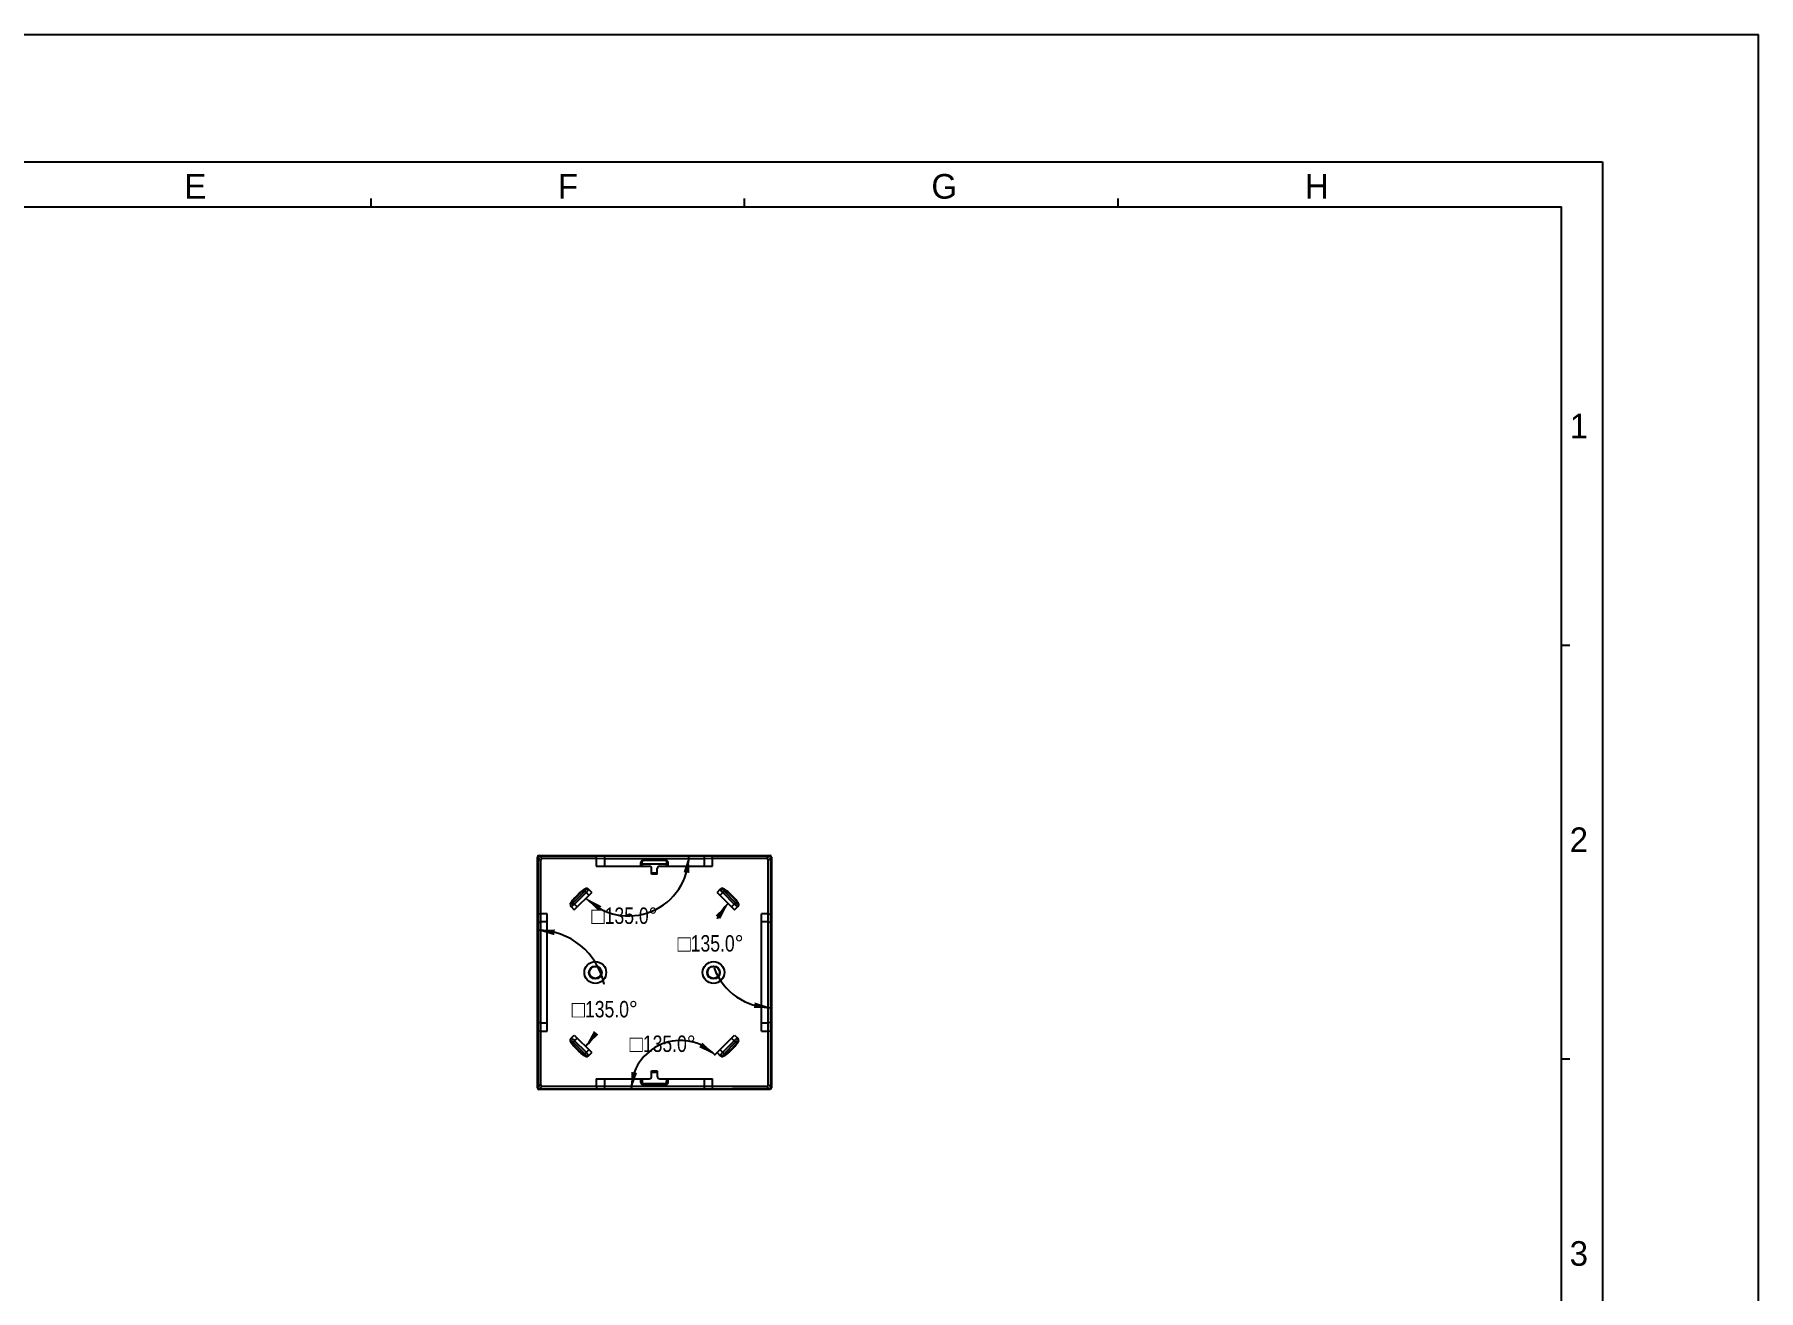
# Model space of a CAD drawing. Header units: millimetres. Extents: x 0 to 420, y 0 to 297.
# Drawn here: x 210 to 420, y 144 to 297 of the extents above; entities that cross this region are included whole.
import ezdxf

# ---------------------------------------------------------------- set-up
doc = ezdxf.new("R2010")
doc.units = ezdxf.units.MM
doc.header["$LTSCALE"] = 23.1
doc.layers.get('0').update_dxf_attribs({"linetype": 'CONTINUOUS'})
doc.layers.add('FEATURE', color=7, linetype='CONTINUOUS')
doc.styles.get("Standard").update_dxf_attribs({"font": 'txt', "width": 0.8})
doc.styles.add('TEXTSTYLE_2', font='txt')
doc.styles.add('TEXTSTYLE_3', font='symbol_asme.ttf')
doc.dimstyles.new('DIMSTYLE_2', dxfattribs={"dimtxt": 2, "dimasz": 2.1, "dimexe": 2, "dimexo": 1, "dimgap": 1, "dimtad": 0, "dimtih": 1, "dimtoh": 1, "dimdec": 1, "dimzin": 0, "dimdsep": 46, "dimtxsty": 'STANDARD', "dimblk": '_FILLED', "dimblk1": '_FILLED', "dimblk2": '_FILLED', "dimcen": 0.09, "dimazin": 0, "dimtp": 0.5, "dimtm": 0.5, "dimtfac": 1, "dimtdec": 1, "dimtofl": 0, "dimtmove": 0, "dimatfit": 3, "dimldrblk": '_FILLED', "dimfxl": 1, "dimtolj": 1, "dimtzin": 0, "dimarcsym": 0})

# ---------------------------------------------------------------- blocks, each defined once
blk = doc.blocks.new('*D8')
at = {"color": 7, "linetype": 'CONTINUOUS'}
blk.add_arc((282.37, 196.98), 7.35, -135, 0, dxfattribs=at)
for points in [[(289.77, 194.85), (289.72, 196.98), (289.07, 194.95)], [(279.06, 190.81), (277.17, 191.79), (278.65, 190.25)]]:
    blk.add_solid(points, dxfattribs=at)
at = {"color": 7, "linetype": 'CONTINUOUS', "insert": (281.86, 190.65), "char_height": 2, "width": 17.2747, "attachment_point": 2, "line_spacing_factor": 0.9, "style": 'TEXTSTYLE_3'}
blk.add_mtext('□\\ftxt;{\\W0.8;135.0}\\fSymbol_ASME;°', dxfattribs=at)
blk = doc.blocks.new('_FILLED')
at = {"color": 0, "linetype": 'BYBLOCK'}
blk.add_solid([(0, 0), (-1, 0.17), (-1, -0.17)], dxfattribs=at)
blk = doc.blocks.new('*D9')
at = {"color": 7, "linetype": 'CONTINUOUS'}
for start, end in [(135, 152.7961), (200.474, 270)]:
    blk.add_arc((299.76, 185.88), 7.44, start, end, dxfattribs=at)
for points in [[(293.53, 189.25), (294.51, 191.14), (292.97, 189.67)], [(297.64, 178.39), (299.76, 178.44), (297.73, 179.08)]]:
    blk.add_solid(points, dxfattribs=at)
at = {"color": 7, "linetype": 'CONTINUOUS', "insert": (292.34, 187.28), "char_height": 2, "width": 17.2747, "attachment_point": 2, "line_spacing_factor": 0.9, "style": 'TEXTSTYLE_3'}
blk.add_mtext('□\\ftxt;{\\W0.8;135.0}\\fSymbol_ASME;°', dxfattribs=at)
blk = doc.blocks.new('*D10')
at = {"color": 7, "linetype": 'CONTINUOUS'}
for start, end in [(11.653, 90), (315, 328.5957)]:
    blk.add_arc((271.26, 179.59), 8.3, start, end, dxfattribs=at)
for points in [[(273.39, 187.97), (271.26, 187.89), (273.3, 187.27)], [(278.14, 175.6), (277.13, 173.72), (278.69, 175.17)]]:
    blk.add_solid(points, dxfattribs=at)
at = {"color": 7, "linetype": 'CONTINUOUS', "insert": (279.46, 179.26), "char_height": 2, "width": 17.2747, "attachment_point": 2, "line_spacing_factor": 0.9, "style": 'TEXTSTYLE_3'}
blk.add_mtext('□\\ftxt;{\\W0.8;135.0}\\fSymbol_ASME;°', dxfattribs=at)
blk = doc.blocks.new('*D11')
at = {"color": 7, "linetype": 'CONTINUOUS'}
blk.add_line((294.29, 174.12), (292.8, 172.62), dxfattribs=at)
blk.add_arc((288.66, 168.48), 5.97, 45, 180, dxfattribs=at)
for points in [[(290.96, 173.62), (292.88, 172.7), (291.36, 174.19)], [(282.72, 170.61), (282.69, 168.48), (283.4, 170.49)]]:
    blk.add_solid(points, dxfattribs=at)
at = {"color": 7, "linetype": 'CONTINUOUS', "insert": (286.51, 175.05), "char_height": 2, "width": 17.2747, "attachment_point": 2, "line_spacing_factor": 0.9, "style": 'TEXTSTYLE_3'}
blk.add_mtext('□\\ftxt;{\\W0.8;135.0}\\fSymbol_ASME;°', dxfattribs=at)

msp = doc.modelspace()

# ---------------------------------------------------------------- linework, layer by layer
at = {"color": 7, "linetype": 'CONTINUOUS'}
for p, q in [((0, 297), (420, 297)), ((420, 0), (420, 297)), ((19, 281.5), (401, 281.5)), ((401, 281.5), (401, 15.5)), ((23.5, 276), (396, 276)), ((251, 276), (251, 277)), ((296.5, 276), (296.5, 277)), ((342, 276), (342, 277)), ((396, 21), (396, 276)), ((396, 222.6), (397, 222.6)), ((396, 172.2), (397, 172.2))]:
    msp.add_line(p, q, dxfattribs=at)
at = {"layer": 'FEATURE', "color": 7, "linetype": 'CONTINUOUS'}
for p, q in [((271.264, 168.682), (271.264, 196.784)), ((271.314, 168.733), (271.314, 196.733)), ((271.323, 196.724), (271.323, 192.233)), ((271.341, 196.696), (271.341, 189.838)), ((271.646, 196.391), (271.341, 196.696)), ((271.464, 196.983), (299.565, 196.983)), ((271.514, 196.933), (299.514, 196.933)), ((271.523, 196.924), (276.014, 196.924)), ((271.856, 196.601), (271.551, 196.907)), ((278.479, 196.907), (271.551, 196.907)), ((271.646, 196.391), (271.646, 189.883)), ((278.434, 196.601), (271.856, 196.601)), ((276.014, 196.91), (276.014, 196.924)), ((278.434, 196.601), (278.479, 196.907)), ((278.434, 196.601), (278.434, 195.683)), ((279.434, 196.596), (278.434, 196.601)), ((278.434, 195.683), (284.864, 195.683)), ((279.479, 196.901), (278.479, 196.907)), ((279.434, 196.596), (279.479, 196.901)), ((279.434, 196.596), (279.434, 195.683)), ((291.594, 196.596), (279.434, 196.596)), ((291.55, 196.901), (279.479, 196.901)), ((283.862, 195.683), (283.862, 196.136)), ((284.01, 195.988), (283.862, 196.136)), ((284.01, 195.987), (284.01, 195.683)), ((284.01, 195.987), (287.019, 195.987)), ((284.222, 196.374), (284.16, 196.435)), ((284.16, 196.435), (286.868, 196.435)), ((286.807, 196.374), (284.222, 196.374)), ((285.164, 194.704), (285.164, 195.383)), ((285.864, 194.704), (285.864, 195.383)), ((286.164, 195.683), (292.594, 195.683)), ((286.868, 196.435), (286.807, 196.374)), ((287.167, 196.136), (287.019, 195.988)), ((287.019, 195.683), (287.019, 195.987)), ((287.167, 196.136), (287.167, 195.683)), ((292.55, 196.907), (291.55, 196.901)), ((291.55, 196.901), (291.594, 196.596)), ((292.594, 196.601), (291.594, 196.596)), ((291.594, 195.683), (291.594, 196.596)), ((292.594, 196.601), (292.55, 196.907)), ((299.478, 196.907), (292.55, 196.907)), ((292.594, 195.683), (292.594, 196.601)), ((299.173, 196.601), (292.594, 196.601)), ((295.014, 196.924), (295.014, 196.91)), ((299.506, 196.924), (295.014, 196.924)), ((299.173, 196.601), (299.478, 196.907)), ((299.383, 196.391), (299.688, 196.696)), ((299.383, 189.883), (299.383, 196.391)), ((299.688, 189.838), (299.688, 196.696)), ((299.706, 196.724), (299.706, 192.233)), ((299.714, 196.733), (299.714, 168.733)), ((299.764, 196.784), (299.764, 168.682)), ((285.164, 194.879), (285.864, 194.879)), ((285.864, 194.704), (285.164, 194.704)), ((271.323, 192.233), (271.337, 192.233)), ((275.277, 191.067), (275.3, 191.107)), ((275.351, 191.067), (275.402, 191.158)), ((275.622, 191.211), (277.036, 192.625)), ((275.622, 191.211), (276.11, 190.723)), ((275.756, 190.37), (277.878, 192.491)), ((275.788, 191.045), (277.202, 192.46)), ((275.933, 191.961), (276.287, 192.314)), ((275.933, 191.961), (275.98, 191.914)), ((275.98, 191.914), (276.333, 192.268)), ((276.287, 192.314), (276.333, 192.268)), ((277.036, 192.625), (277.524, 192.137)), ((277.089, 192.845), (277.18, 192.897)), ((277.18, 192.97), (277.14, 192.948)), ((277.18, 192.97), (277.28, 192.977)), ((277.453, 192.915), (277.878, 192.491)), ((293.151, 192.491), (293.575, 192.915)), ((293.151, 192.491), (295.272, 190.37)), ((293.993, 192.625), (293.505, 192.137)), ((293.748, 192.922), (293.848, 192.897)), ((293.849, 192.97), (293.749, 192.977)), ((293.827, 192.46), (295.241, 191.045)), ((293.848, 192.897), (293.94, 192.845)), ((293.849, 192.97), (293.879, 192.961)), ((293.849, 192.97), (293.889, 192.948)), ((293.993, 192.625), (295.407, 191.211)), ((294.742, 192.314), (294.696, 192.268)), ((294.696, 192.268), (295.049, 191.914)), ((294.742, 192.314), (295.096, 191.961)), ((294.919, 190.723), (295.407, 191.211)), ((295.096, 191.961), (295.049, 191.914)), ((295.627, 191.158), (295.678, 191.067)), ((295.751, 191.067), (295.729, 191.107)), ((299.692, 192.233), (299.706, 192.233)), ((271.646, 189.883), (271.341, 189.838)), ((271.341, 189.838), (271.346, 188.838)), ((271.646, 189.883), (271.651, 188.883)), ((272.464, 189.883), (271.646, 189.883)), ((272.464, 175.583), (272.464, 189.883)), ((275.277, 191.067), (275.271, 190.967)), ((275.277, 191.067), (275.286, 191.098)), ((275.325, 190.967), (275.351, 191.067)), ((275.332, 190.794), (275.756, 190.37)), ((295.272, 190.37), (295.697, 190.794)), ((295.751, 191.067), (295.758, 190.967)), ((299.383, 189.883), (298.564, 189.883)), ((298.564, 175.583), (298.564, 189.883)), ((299.378, 188.883), (299.383, 189.883)), ((299.383, 189.883), (299.688, 189.838)), ((299.683, 188.838), (299.688, 189.838)), ((271.346, 188.838), (271.651, 188.883)), ((271.346, 188.838), (271.346, 176.628)), ((271.651, 188.883), (271.651, 176.583)), ((272.464, 188.883), (271.651, 188.883)), ((299.378, 188.883), (298.564, 188.883)), ((299.378, 188.883), (299.683, 188.838)), ((299.378, 176.583), (299.378, 188.883)), ((299.683, 176.628), (299.683, 188.838)), ((271.346, 176.628), (271.341, 175.628)), ((271.651, 176.583), (271.346, 176.628)), ((271.651, 176.583), (271.646, 175.583)), ((271.651, 176.583), (272.464, 176.583)), ((298.564, 176.583), (299.378, 176.583)), ((299.683, 176.628), (299.378, 176.583)), ((299.383, 175.583), (299.378, 176.583)), ((299.688, 175.628), (299.683, 176.628)), ((271.341, 175.628), (271.341, 168.769)), ((271.646, 175.583), (271.341, 175.628)), ((271.646, 175.583), (271.646, 169.074)), ((271.646, 175.583), (272.464, 175.583)), ((275.277, 174.398), (275.271, 174.499)), ((275.277, 174.398), (275.3, 174.358)), ((275.332, 174.672), (275.756, 175.096)), ((275.402, 174.308), (275.351, 174.399)), ((275.622, 174.255), (276.11, 174.742)), ((275.756, 175.096), (277.878, 172.975)), ((277.202, 173.006), (275.788, 174.42)), ((293.151, 172.975), (295.272, 175.096)), ((295.241, 174.42), (293.827, 173.006)), ((295.407, 174.255), (294.919, 174.742)), ((295.272, 175.096), (295.697, 174.672)), ((295.678, 174.399), (295.627, 174.308)), ((295.703, 174.499), (295.678, 174.399)), ((295.751, 174.398), (295.729, 174.359)), ((295.751, 174.398), (295.743, 174.368)), ((295.751, 174.398), (295.758, 174.499)), ((298.564, 175.583), (299.383, 175.583)), ((299.383, 175.583), (299.688, 175.628)), ((299.383, 169.074), (299.383, 175.583)), ((299.688, 168.769), (299.688, 175.628)), ((271.323, 173.233), (271.323, 168.742)), ((271.337, 173.233), (271.323, 173.233)), ((277.036, 172.84), (275.622, 174.255)), ((275.933, 173.505), (275.98, 173.552)), ((276.287, 173.152), (275.933, 173.505)), ((276.333, 173.198), (275.98, 173.552)), ((276.287, 173.152), (276.333, 173.198)), ((277.036, 172.84), (277.524, 173.328)), ((277.18, 172.569), (277.089, 172.621)), ((277.18, 172.496), (277.14, 172.518)), ((277.18, 172.496), (277.149, 172.505)), ((277.28, 172.544), (277.18, 172.569)), ((277.18, 172.496), (277.28, 172.489)), ((277.453, 172.55), (277.878, 172.975)), ((293.151, 172.975), (293.575, 172.55)), ((293.505, 173.328), (293.993, 172.84)), ((293.849, 172.496), (293.749, 172.489)), ((293.94, 172.621), (293.848, 172.569)), ((293.849, 172.496), (293.889, 172.518)), ((295.407, 174.255), (293.993, 172.84)), ((295.049, 173.552), (294.696, 173.198)), ((294.742, 173.152), (294.696, 173.198)), ((295.096, 173.505), (294.742, 173.152)), ((295.096, 173.505), (295.049, 173.552)), ((299.706, 173.233), (299.692, 173.233)), ((299.706, 168.742), (299.706, 173.233)), ((285.164, 170.762), (285.864, 170.762)), ((285.164, 170.083), (285.164, 170.762)), ((285.164, 170.587), (285.864, 170.587)), ((285.864, 170.762), (285.864, 170.083)), ((271.646, 169.074), (271.341, 168.769)), ((299.565, 168.483), (271.464, 168.483)), ((299.514, 168.533), (271.514, 168.533)), ((271.523, 168.542), (276.014, 168.542)), ((271.856, 168.864), (271.551, 168.559)), ((271.551, 168.559), (278.479, 168.559)), ((271.856, 168.864), (278.434, 168.864)), ((276.014, 168.542), (276.014, 168.555)), ((278.434, 169.783), (284.864, 169.783)), ((278.434, 169.783), (278.434, 168.864)), ((278.434, 168.864), (279.434, 168.87)), ((278.434, 168.864), (278.479, 168.559)), ((278.479, 168.559), (279.479, 168.564)), ((279.434, 169.783), (279.434, 168.869)), ((279.479, 168.564), (279.434, 168.87)), ((279.434, 168.869), (291.594, 168.869)), ((279.479, 168.564), (291.55, 168.564)), ((283.862, 169.329), (283.862, 169.783)), ((284.01, 169.478), (283.862, 169.329)), ((284.01, 169.783), (284.01, 169.478)), ((284.309, 169.179), (284.16, 169.03)), ((286.868, 169.03), (284.16, 169.03)), ((286.72, 169.179), (284.309, 169.179)), ((286.164, 169.783), (292.594, 169.783)), ((286.868, 169.03), (286.72, 169.179)), ((287.019, 169.478), (287.019, 169.783)), ((287.167, 169.329), (287.019, 169.478)), ((287.167, 169.783), (287.167, 169.329)), ((291.594, 168.87), (291.55, 168.564)), ((291.55, 168.564), (292.55, 168.559)), ((291.594, 168.869), (291.594, 169.783)), ((291.594, 168.87), (292.594, 168.864)), ((292.594, 168.864), (292.55, 168.559)), ((292.55, 168.559), (299.478, 168.559)), ((292.594, 168.864), (292.594, 169.783)), ((292.594, 168.864), (299.173, 168.864)), ((295.014, 168.555), (295.014, 168.542)), ((299.506, 168.542), (295.014, 168.542)), ((299.173, 168.864), (299.478, 168.559)), ((299.383, 169.074), (299.688, 168.769))]:
    msp.add_line(p, q, dxfattribs=at)
for points in [[(271.341, 196.707), (271.356, 196.783), (271.399, 196.848), (271.465, 196.892), (271.541, 196.907)], [(284.222, 196.374), (284.181, 196.37), (284.145, 196.36), (284.114, 196.345), (284.088, 196.326), (284.066, 196.305), (284.048, 196.281), (284.032, 196.254), (284.019, 196.225), (284.009, 196.193), (284.002, 196.159), (283.998, 196.121), (283.998, 196.08), (284.001, 196.036), (284.01, 195.987)], [(287.019, 195.987), (287.027, 196.036), (287.031, 196.08), (287.031, 196.121), (287.027, 196.159), (287.02, 196.193), (287.01, 196.225), (286.997, 196.254), (286.981, 196.281), (286.963, 196.305), (286.941, 196.326), (286.915, 196.345), (286.884, 196.36), (286.847, 196.37), (286.807, 196.374)], [(299.488, 196.907), (299.564, 196.892), (299.63, 196.848), (299.674, 196.782), (299.688, 196.707)], [(275.286, 191.098), (275.296, 191.127), (275.308, 191.157), (275.321, 191.186), (275.336, 191.216), (275.352, 191.248), (275.37, 191.281), (275.391, 191.316), (275.415, 191.353), (275.442, 191.393), (275.471, 191.435), (275.504, 191.48), (275.541, 191.527), (275.582, 191.578), (275.627, 191.632), (275.677, 191.69), (275.732, 191.751), (275.793, 191.817), (275.86, 191.886), (275.933, 191.961)], [(275.3, 191.107), (275.342, 191.138), (275.402, 191.158)], [(275.402, 191.158), (275.407, 191.173), (275.412, 191.189), (275.419, 191.207), (275.428, 191.226), (275.438, 191.248), (275.45, 191.271), (275.464, 191.296), (275.481, 191.324), (275.501, 191.355), (275.523, 191.389), (275.549, 191.425), (275.578, 191.465), (275.611, 191.507), (275.648, 191.553), (275.69, 191.603), (275.736, 191.657), (275.788, 191.714), (275.846, 191.776), (275.909, 191.843), (275.98, 191.914)], [(275.402, 191.158), (275.441, 191.145), (275.487, 191.144), (275.535, 191.155), (275.581, 191.178), (275.622, 191.211)], [(276.287, 192.314), (276.356, 192.383), (276.421, 192.445), (276.483, 192.502), (276.54, 192.555), (276.594, 192.602), (276.646, 192.646), (276.694, 192.685), (276.739, 192.721), (276.782, 192.754), (276.823, 192.783), (276.861, 192.81), (276.897, 192.834), (276.931, 192.856), (276.964, 192.875), (276.994, 192.892), (277.024, 192.908), (277.053, 192.922), (277.081, 192.935), (277.11, 192.947), (277.142, 192.958), (277.18, 192.97)], [(276.333, 192.268), (276.4, 192.333), (276.462, 192.393), (276.52, 192.447), (276.574, 192.496), (276.625, 192.541), (276.672, 192.581), (276.716, 192.617), (276.757, 192.65), (276.796, 192.679), (276.831, 192.705), (276.864, 192.728), (276.895, 192.748), (276.923, 192.766), (276.949, 192.781), (276.973, 192.795), (276.995, 192.807), (277.015, 192.817), (277.035, 192.825), (277.053, 192.833), (277.071, 192.839), (277.089, 192.845)], [(277.036, 192.625), (277.07, 192.667), (277.093, 192.715), (277.104, 192.764), (277.101, 192.809), (277.089, 192.845)], [(277.14, 192.948), (277.109, 192.905), (277.089, 192.845)], [(277.18, 192.97), (277.191, 192.972), (277.198, 192.974), (277.2, 192.974)], [(277.18, 192.897), (277.28, 192.922), (277.377, 192.917), (277.46, 192.884)], [(277.202, 192.46), (277.292, 192.558), (277.368, 192.659), (277.424, 192.753), (277.453, 192.83), (277.46, 192.884)], [(277.28, 192.977), (277.378, 192.947), (277.46, 192.884)], [(277.46, 192.884), (277.468, 192.889), (277.474, 192.892), (277.475, 192.893)], [(293.554, 192.893), (293.555, 192.892), (293.56, 192.889), (293.569, 192.884)], [(293.749, 192.977), (293.651, 192.947), (293.569, 192.884)], [(293.569, 192.884), (293.651, 192.917), (293.748, 192.922)], [(293.569, 192.884), (293.577, 192.825), (293.609, 192.746), (293.664, 192.654), (293.738, 192.557), (293.827, 192.46)], [(293.829, 192.974), (293.831, 192.974), (293.838, 192.972), (293.849, 192.97)], [(293.879, 192.961), (293.909, 192.951), (293.938, 192.939), (293.968, 192.926), (293.998, 192.912), (294.029, 192.895), (294.063, 192.877), (294.098, 192.856), (294.135, 192.832), (294.175, 192.806), (294.217, 192.776), (294.262, 192.743), (294.309, 192.706), (294.36, 192.665), (294.414, 192.62), (294.471, 192.57), (294.533, 192.515), (294.598, 192.454), (294.668, 192.387), (294.742, 192.314)], [(293.889, 192.948), (293.92, 192.905), (293.94, 192.845)], [(293.94, 192.845), (293.927, 192.806), (293.926, 192.76), (293.937, 192.712), (293.96, 192.666), (293.993, 192.625)], [(293.94, 192.845), (293.954, 192.841), (293.97, 192.835), (293.988, 192.828), (294.008, 192.819), (294.029, 192.809), (294.052, 192.797), (294.078, 192.783), (294.106, 192.766), (294.137, 192.746), (294.17, 192.724), (294.207, 192.698), (294.246, 192.669), (294.289, 192.636), (294.335, 192.599), (294.385, 192.557), (294.438, 192.511), (294.496, 192.459), (294.558, 192.402), (294.625, 192.338), (294.696, 192.268)], [(295.049, 191.914), (295.115, 191.847), (295.175, 191.785), (295.229, 191.727), (295.278, 191.673), (295.323, 191.622), (295.363, 191.575), (295.399, 191.531), (295.431, 191.49), (295.46, 191.452), (295.487, 191.416), (295.51, 191.383), (295.53, 191.352), (295.548, 191.324), (295.563, 191.298), (295.576, 191.275), (295.588, 191.253), (295.598, 191.232), (295.607, 191.213), (295.614, 191.195), (295.621, 191.177), (295.627, 191.158)], [(295.096, 191.961), (295.164, 191.891), (295.227, 191.826), (295.284, 191.765), (295.336, 191.707), (295.384, 191.653), (295.427, 191.602), (295.467, 191.554), (295.503, 191.508), (295.535, 191.465), (295.565, 191.424), (295.592, 191.386), (295.616, 191.35), (295.638, 191.316), (295.657, 191.284), (295.674, 191.253), (295.69, 191.224), (295.704, 191.195), (295.717, 191.166), (295.729, 191.137), (295.74, 191.105), (295.751, 191.067)], [(295.407, 191.211), (295.449, 191.178), (295.496, 191.154), (295.546, 191.144), (295.591, 191.146), (295.627, 191.158)], [(295.729, 191.107), (295.686, 191.138), (295.627, 191.158)], [(275.271, 190.967), (275.301, 190.87), (275.363, 190.788)], [(275.273, 191.047), (275.273, 191.05), (275.275, 191.057), (275.277, 191.067)], [(275.363, 190.788), (275.33, 190.87), (275.325, 190.967)], [(275.354, 190.772), (275.355, 190.774), (275.358, 190.779), (275.363, 190.788)], [(275.363, 190.788), (275.422, 190.795), (275.501, 190.827), (275.593, 190.882), (275.69, 190.956), (275.788, 191.045)], [(295.241, 191.045), (295.34, 190.955), (295.44, 190.879), (295.535, 190.823), (295.611, 190.794), (295.665, 190.788)], [(295.678, 191.067), (295.703, 190.967), (295.699, 190.87), (295.665, 190.788)], [(295.758, 190.967), (295.728, 190.87), (295.665, 190.788)], [(295.665, 190.788), (295.671, 190.779), (295.674, 190.774), (295.675, 190.772)], [(295.751, 191.067), (295.754, 191.057), (295.756, 191.05), (295.756, 191.047)], [(275.271, 174.499), (275.301, 174.596), (275.363, 174.678)], [(275.277, 174.398), (275.275, 174.409), (275.273, 174.416), (275.273, 174.418)], [(275.933, 173.505), (275.865, 173.575), (275.802, 173.64), (275.745, 173.701), (275.693, 173.759), (275.645, 173.813), (275.601, 173.864), (275.562, 173.912), (275.526, 173.958), (275.493, 174), (275.464, 174.041), (275.437, 174.08), (275.413, 174.116), (275.391, 174.15), (275.372, 174.182), (275.355, 174.213), (275.339, 174.242), (275.325, 174.271), (275.312, 174.3), (275.3, 174.329), (275.289, 174.36), (275.277, 174.398)], [(275.3, 174.358), (275.342, 174.327), (275.402, 174.308)], [(275.351, 174.399), (275.325, 174.499), (275.33, 174.596), (275.363, 174.678)], [(275.363, 174.678), (275.358, 174.687), (275.355, 174.692), (275.354, 174.694)], [(275.788, 174.42), (275.689, 174.51), (275.588, 174.587), (275.494, 174.642), (275.417, 174.672), (275.363, 174.678)], [(275.622, 174.255), (275.58, 174.288), (275.533, 174.311), (275.483, 174.322), (275.438, 174.32), (275.402, 174.308)], [(275.98, 173.552), (275.914, 173.618), (275.854, 173.68), (275.8, 173.738), (275.751, 173.793), (275.706, 173.843), (275.666, 173.891), (275.63, 173.935), (275.597, 173.976), (275.568, 174.014), (275.542, 174.05), (275.519, 174.083), (275.499, 174.113), (275.481, 174.141), (275.466, 174.167), (275.452, 174.191), (275.441, 174.213), (275.431, 174.234), (275.422, 174.253), (275.414, 174.271), (275.408, 174.289), (275.402, 174.308)], [(295.627, 174.308), (295.622, 174.293), (295.617, 174.277), (295.61, 174.259), (295.601, 174.239), (295.591, 174.218), (295.579, 174.195), (295.564, 174.169), (295.548, 174.141), (295.528, 174.11), (295.506, 174.077), (295.48, 174.04), (295.451, 174.001), (295.418, 173.958), (295.381, 173.912), (295.339, 173.863), (295.293, 173.809), (295.241, 173.751), (295.183, 173.689), (295.119, 173.623), (295.049, 173.552)], [(295.743, 174.368), (295.732, 174.339), (295.721, 174.309), (295.708, 174.279), (295.693, 174.249), (295.677, 174.218), (295.658, 174.185), (295.637, 174.15), (295.614, 174.112), (295.587, 174.073), (295.557, 174.03), (295.524, 173.986), (295.488, 173.938), (295.447, 173.888), (295.402, 173.834), (295.352, 173.776), (295.297, 173.715), (295.236, 173.649), (295.169, 173.579), (295.096, 173.505)], [(295.665, 174.678), (295.606, 174.671), (295.527, 174.639), (295.436, 174.584), (295.338, 174.509), (295.241, 174.42)], [(295.627, 174.308), (295.587, 174.32), (295.542, 174.322), (295.494, 174.311), (295.448, 174.288), (295.407, 174.255)], [(295.729, 174.359), (295.686, 174.327), (295.627, 174.308)], [(295.675, 174.694), (295.674, 174.692), (295.671, 174.687), (295.665, 174.678)], [(295.666, 174.678), (295.699, 174.596), (295.703, 174.499)], [(295.758, 174.499), (295.728, 174.596), (295.666, 174.678)], [(295.756, 174.418), (295.756, 174.416), (295.754, 174.409), (295.751, 174.398)], [(277.149, 172.505), (277.12, 172.515), (277.091, 172.526), (277.061, 172.539), (277.031, 172.554), (276.999, 172.57), (276.966, 172.589), (276.931, 172.61), (276.894, 172.634), (276.854, 172.66), (276.812, 172.69), (276.767, 172.723), (276.72, 172.76), (276.669, 172.8), (276.615, 172.845), (276.558, 172.895), (276.496, 172.951), (276.431, 173.011), (276.361, 173.078), (276.287, 173.152)], [(277.089, 172.621), (277.075, 172.625), (277.059, 172.63), (277.041, 172.638), (277.021, 172.646), (277, 172.656), (276.976, 172.669), (276.951, 172.683), (276.923, 172.7), (276.892, 172.719), (276.858, 172.742), (276.822, 172.767), (276.783, 172.797), (276.74, 172.829), (276.694, 172.867), (276.644, 172.908), (276.591, 172.955), (276.533, 173.006), (276.471, 173.064), (276.404, 173.128), (276.333, 173.198)], [(277.089, 172.621), (277.102, 172.66), (277.103, 172.706), (277.092, 172.753), (277.069, 172.799), (277.036, 172.84)], [(277.14, 172.518), (277.109, 172.561), (277.089, 172.621)], [(277.2, 172.491), (277.198, 172.492), (277.191, 172.493), (277.18, 172.496)], [(277.46, 172.582), (277.452, 172.641), (277.42, 172.72), (277.365, 172.811), (277.291, 172.909), (277.202, 173.006)], [(277.46, 172.582), (277.377, 172.548), (277.28, 172.544)], [(277.28, 172.489), (277.378, 172.519), (277.46, 172.582)], [(277.475, 172.572), (277.474, 172.573), (277.468, 172.576), (277.46, 172.582)], [(293.569, 172.582), (293.56, 172.576), (293.555, 172.573), (293.554, 172.572)], [(293.827, 173.006), (293.737, 172.908), (293.66, 172.807), (293.605, 172.712), (293.575, 172.636), (293.569, 172.582)], [(293.848, 172.569), (293.748, 172.544), (293.651, 172.548), (293.569, 172.582)], [(293.749, 172.489), (293.651, 172.519), (293.569, 172.582)], [(293.849, 172.496), (293.838, 172.493), (293.831, 172.492), (293.829, 172.491)], [(294.742, 173.152), (294.673, 173.083), (294.608, 173.02), (294.546, 172.963), (294.489, 172.911), (294.434, 172.863), (294.383, 172.82), (294.335, 172.78), (294.29, 172.744), (294.247, 172.712), (294.206, 172.682), (294.168, 172.655), (294.131, 172.631), (294.097, 172.61), (294.065, 172.59), (294.035, 172.573), (294.005, 172.558), (293.976, 172.543), (293.947, 172.53), (293.919, 172.519), (293.887, 172.507), (293.849, 172.496)], [(293.889, 172.518), (293.92, 172.561), (293.94, 172.621)], [(293.993, 172.84), (293.959, 172.799), (293.936, 172.751), (293.925, 172.701), (293.928, 172.657), (293.94, 172.621)], [(294.696, 173.198), (294.629, 173.132), (294.567, 173.072), (294.509, 173.018), (294.455, 172.969), (294.404, 172.925), (294.357, 172.885), (294.313, 172.848), (294.271, 172.816), (294.233, 172.787), (294.198, 172.761), (294.164, 172.738), (294.134, 172.717), (294.106, 172.7), (294.08, 172.684), (294.056, 172.671), (294.034, 172.659), (294.014, 172.649), (293.994, 172.64), (293.976, 172.633), (293.958, 172.626), (293.94, 172.621)], [(271.541, 168.559), (271.464, 168.574), (271.399, 168.618), (271.355, 168.684), (271.341, 168.759)], [(299.688, 168.759), (299.673, 168.683), (299.629, 168.617), (299.563, 168.574), (299.488, 168.559)]]:
    msp.add_lwpolyline(points, dxfattribs=at)
for centre, radius in [((278.314, 182.733), 1.325), ((278.314, 182.733), 0.783), ((278.314, 182.733), 0.725), ((292.714, 182.733), 1.325), ((292.714, 182.733), 0.783), ((292.714, 182.733), 0.725)]:
    msp.add_circle(centre, radius, dxfattribs=at)
for centre, start, end in [((284.864, 195.383), 0, 90), ((286.164, 195.383), 90, 180), ((277.263, 192.681), 45, 102.1542), ((293.766, 192.681), 77.8458, 135), ((275.566, 190.984), 167.8458, 225), ((295.463, 190.984), 315, 12.1542), ((275.566, 174.481), 135, 192.1542), ((295.463, 174.481), 347.8458, 45), ((277.263, 172.784), 257.8458, 315), ((293.766, 172.784), 225, 282.1542), ((284.864, 170.083), 270, 360), ((286.164, 170.083), 180, 270)]:
    msp.add_arc(centre, 0.3, start, end, dxfattribs=at)
for centre, major_axis, ratio, start_param, end_param in [((271.465, 196.782), (0.142, -0.142), 0.9924325, 2.3599926, 3.9231927), ((271.514, 196.733), (0.141, -0.141), 0.9996955, 2.3563468, 3.9268385), ((271.523, 196.724), (0.141, -0.141), 0.9996955, 8.6395321, 10.2100238), ((271.537, 196.71), (0.141, -0.141), 0.9996955, 2.3563468, 3.9268385), ((271.333, 196.914), (-0.004, 0.428), 0.0150241, -2.1046343, -2.0768897), ((271.333, 196.914), (0.428, -0.004), 0.0150241, -1.0647029, -1.0369583), ((272.074, 196.173), (-0.372, 0.372), 0.5706326, -0.5185459, 0.5185459), ((284.163, 196.134), (0.214, -0.214), 0.9924325, 2.3599926, 3.9231927), ((286.866, 196.134), (0.214, 0.214), 0.9924325, -0.7816001, 0.7816001), ((298.955, 196.173), (0.372, 0.372), 0.5706326, -0.5185459, 0.5185459), ((299.696, 196.914), (0.428, 0.004), 0.0150241, -2.1046343, -2.0768897), ((299.492, 196.71), (0.141, 0.141), 0.9996955, -0.7852459, 0.7852459), ((299.506, 196.724), (0.141, 0.141), 0.9996955, 5.4979394, 7.0684312), ((299.514, 196.733), (0.141, 0.141), 0.9996955, -0.7852459, 0.7852459), ((299.564, 196.782), (-0.142, -0.142), 0.9924325, 2.3599926, 3.9231927), ((299.696, 196.914), (0.004, 0.428), 0.0150241, -4.2062956, -4.178551), ((271.465, 168.684), (0.142, 0.142), 0.9924325, 2.3599926, 3.9231927), ((271.514, 168.733), (-0.141, -0.141), 0.9996955, -0.7852459, 0.7852459), ((271.523, 168.742), (0.141, 0.141), 0.9996955, 8.6395321, 10.2100238), ((271.537, 168.756), (0.141, 0.141), 0.9996955, -3.9268385, -2.3563468), ((271.333, 168.552), (0.004, 0.428), 0.0150241, -1.0647029, -1.0369583), ((271.333, 168.552), (0.428, 0.004), 0.0150241, 1.0369583, 1.0647029), ((272.074, 169.292), (-0.372, -0.372), 0.5706326, -0.5185459, 0.5185459), ((284.163, 169.331), (0.214, 0.214), 0.9924325, -3.9231927, -2.3599926), ((284.311, 169.48), (0.214, 0.214), 0.9924325, 2.3599926, 3.9231927), ((286.717, 169.48), (0.214, -0.214), 0.9924325, -0.7816001, 0.7816001), ((286.866, 169.331), (0.214, -0.214), 0.9924325, -0.7816001, 0.7816001), ((298.955, 169.292), (0.372, -0.372), 0.5706326, -0.5185459, 0.5185459), ((299.696, 168.552), (0.428, -0.004), 0.0150241, 2.0768897, 2.1046343), ((299.492, 168.756), (-0.141, 0.141), 0.9996955, -3.9268385, -2.3563468), ((299.506, 168.742), (0.141, -0.141), 0.9996955, 5.4979394, 7.0684312), ((299.514, 168.733), (0.141, -0.141), 0.9996955, -0.7852459, 0.7852459), ((299.564, 168.684), (-0.142, 0.142), 0.9924325, 2.3599926, 3.9231927), ((299.696, 168.552), (-0.004, 0.428), 0.0150241, 1.0369583, 1.0647029)]:
    msp.add_ellipse(centre, major_axis=major_axis, ratio=ratio, start_param=start_param, end_param=end_param, dxfattribs=at)

# ---------------------------------------------------------------- texts
at = {"color": 7, "linetype": 'CONTINUOUS', "char_height": 3, "width": 3, "attachment_point": 1, "line_spacing_factor": 0.9, "style": 'TEXTSTYLE_2'}
for s, insert in [('E', (228.25, 280)), ('F', (273.75, 280)), ('G', (319.25, 280)), ('H', (364.75, 280)), ('1', (397, 250.8)), ('2', (397, 200.4)), ('3', (397, 150))]:
    msp.add_mtext(s, dxfattribs=dict(at, insert=insert))

# ---------------------------------------------------------------- dimensions: what is measured, and where the dimension line sits
at = {"color": 7, "linetype": 'CONTINUOUS'}
for base, line1, line2, picture, middle in [((285.182, 190.194), ((277.933, 192.546), (277.881, 192.494)), ((288.644, 196.983), (288.718, 196.983)), '*D8', (281.859, 189.652)), ((292.895, 183.032), ((295.266, 190.376), (295.214, 190.428)), ((299.764, 179.516), (299.764, 179.442)), '*D9', (292.34, 186.277)), ((278.931, 182.764), ((276.366, 174.486), (276.425, 174.427)), ((271.264, 186.803), (271.264, 186.886)), '*D10', (279.456, 178.264)), ((286.376, 173.995), ((293.543, 173.367), (293.585, 173.409)), ((283.752, 168.483), (283.693, 168.483)), '*D11', (286.513, 174.05))]:
    dim = msp.add_angular_dim_2l(base=base, line1=line1, line2=line2, text='{\\fSymbol_ASME;\\W1.0;□}<>', dimstyle='DIMSTYLE_2', dxfattribs=at)
    dim.commit()
    dim.dimension.update_dxf_attribs({"geometry": picture, "text_midpoint": middle, "dimtype": 162})

doc.saveas('drawing.dxf')
